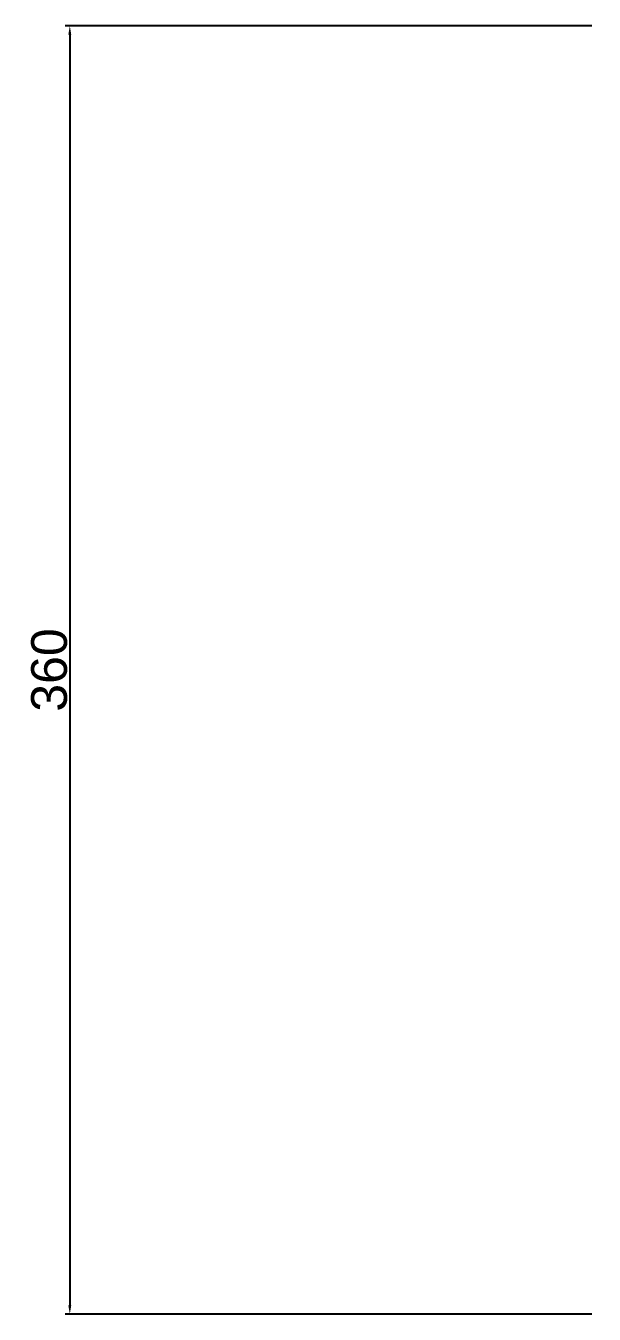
# Model space of a CAD drawing. Header units: millimetres. Extents: x 847 to 1511, y -116 to 833.
# Drawn here: x 1143.4 to 1302.1, y -115.6 to 244.4 of the extents above; entities that cross this region are included whole.
import ezdxf

# ---------------------------------------------------------------- set-up
doc = ezdxf.new("R2010")
doc.units = ezdxf.units.MM
doc.styles.get("Standard").update_dxf_attribs({"font": 'arial.ttf'})
doc.dimstyles.new('ISO-25', dxfattribs={"dimtxt": 10, "dimasz": 2.5, "dimexe": 1.25, "dimexo": 0.625, "dimtad": 1, "dimtxsty": 'Standard', "dimcen": 2.5, "dimadec": 0, "dimazin": 0, "dimtfac": 1, "dimtmove": 0, "dimatfit": 3, "dimfxl": 1, "dimarcsym": 0})

# ---------------------------------------------------------------- blocks, each defined once
blk = doc.blocks.new('*D1')
at = {"color": 0, "lineweight": -2, "transparency": 16777216}
for p, q in [((1301.5, 244.37), (1154.4, 244.37)), ((1155.65, 241.87), (1155.65, -113.13)), ((1301.5, -115.63), (1154.4, -115.63))]:
    blk.add_line(p, q, dxfattribs=at)
at = {"color": 0, "lineweight": 40, "transparency": 16777216}
for points in [[(1155.23, 241.87), (1156.07, 241.87), (1155.65, 244.37)], [(1155.23, -113.13), (1156.07, -113.13), (1155.65, -115.63)]]:
    blk.add_solid(points, dxfattribs=at)
at = {"layer": 'Defpoints', "color": 0, "lineweight": 40, "transparency": 16777216}
for p in [(1302.12, 244.37), (1155.65, -115.63), (1302.12, -115.63)]:
    blk.add_point(p, dxfattribs=at)
at = {"color": 0, "lineweight": 40, "transparency": 16777216, "insert": (1149.92, 64.37), "char_height": 10, "attachment_point": 5, "rotation": 90}
blk.add_mtext('360', dxfattribs=at)

msp = doc.modelspace()

# ---------------------------------------------------------------- dimensions: what is measured, and where the dimension line sits
at = {"color": 6, "lineweight": 40}
dim = msp.add_linear_dim(base=(1155.649, -115.63), p1=(1302.121, 244.37), p2=(1302.121, -115.63), angle=90, dimstyle='ISO-25', dxfattribs=at)
dim.commit()
dim.dimension.update_dxf_attribs({"geometry": '*D1', "text_midpoint": (1149.915, 64.37)})

doc.saveas('drawing.dxf')
